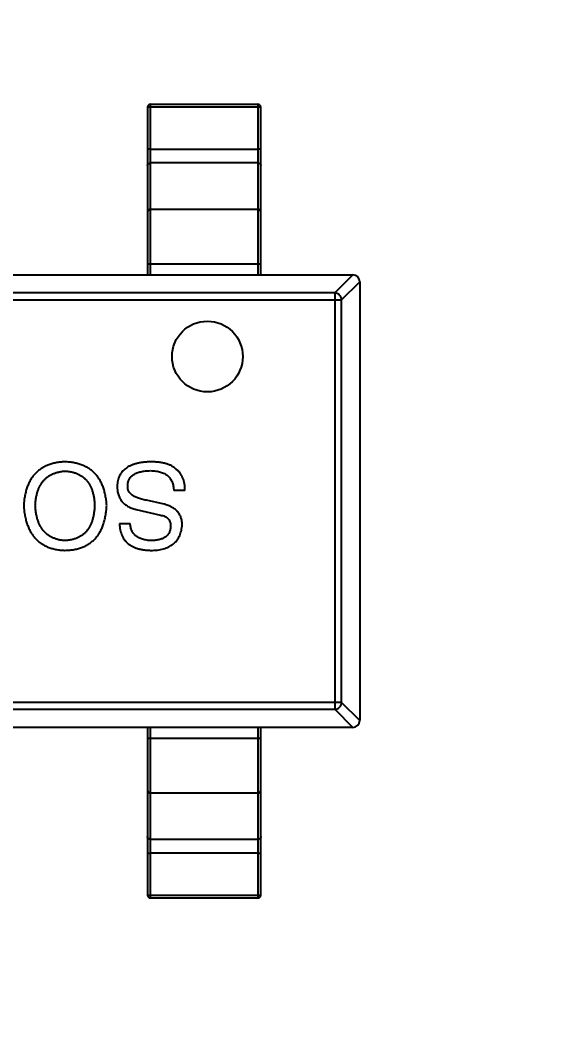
# Model space of a CAD drawing. Header units: millimetres. Extents: x 104 to 312, y 235 to 317.
# Drawn here: x 279.823 to 281.683, y 275.225 to 278.832 of the extents above; entities that cross this region are included whole.
import ezdxf

# ---------------------------------------------------------------- set-up
doc = ezdxf.new("R2010")
doc.units = ezdxf.units.MM
doc.header["$LTSCALE"] = 0.5
doc.header["$PDMODE"] = 3
doc.header["$PDSIZE"] = 0.3125
doc.linetypes.add('CENTER', pattern=[50.8, 31.75, -6.35, 6.35, -6.35])
doc.layers.get('0').update_dxf_attribs({"linetype": 'CONTINUOUS'})
doc.layers.get('Defpoints').update_dxf_attribs({"linetype": 'CONTINUOUS'})
doc.layers.add('dim', color=6, linetype='CONTINUOUS', lineweight=9)
doc.styles.add('Verdana', font='verdana.ttf', dxfattribs={"height": 2})
doc.dimstyles.new('aaaaaaaa 3.0', dxfattribs={"dimtxt": 2, "dimasz": 1.5, "dimexe": 1.25, "dimexo": 0.625, "dimtad": 1, "dimzin": 9, "dimdsep": 46, "dimtxsty": 'Verdana', "dimcen": 0, "dimadec": 1, "dimazin": 2, "dimtfac": 1, "dimtofl": 0, "dimtmove": 0, "dimatfit": 3, "dimfxl": 1, "dimlwd": 25, "dimlwe": 25, "dimarcsym": 0})

# ---------------------------------------------------------------- blocks, each defined once
blk = doc.blocks.new('*D35')
at = {"layer": 'Defpoints', "color": 0}
for p in [(274.8621, 292.0917), (302.3617, 271.0916), (310.9046, 271.0916)]:
    blk.add_point(p, dxfattribs=at)
at = {"layer": 'dim', "color": 0, "lineweight": 25}
for p, q in [((275.4871, 292.0917), (312.1546, 292.0917)), ((310.9046, 290.5917), (310.9046, 272.5916)), ((302.9867, 271.0916), (312.1546, 271.0916))]:
    blk.add_line(p, q, dxfattribs=at)
at = {"layer": 'dim', "color": 0}
for points in [[(311.1546, 290.5917), (310.6546, 290.5917), (310.9046, 292.0917)], [(310.6546, 272.5916), (311.1546, 272.5916), (310.9046, 271.0916)]]:
    blk.add_solid(points, dxfattribs=at)
at = {"layer": 'dim', "color": 0, "insert": (309.2587, 281.5916), "char_height": 2, "attachment_point": 5, "rotation": 90, "style": 'Verdana'}
blk.add_mtext('21', dxfattribs=at)

msp = doc.modelspace()

# ---------------------------------------------------------------- linework, layer by layer
at = {"linetype": 'Continuous'}
for p, q in [((280.2826, 277.9324), (280.2826, 278.5358)), ((280.2826, 278.5358), (280.6626, 278.5358)), ((280.6626, 278.5358), (280.6626, 277.9324)), ((280.2726, 278.5258), (280.2726, 277.9324)), ((280.2826, 278.5263), (280.6626, 278.5263)), ((280.6726, 277.9324), (280.6726, 278.5258)), ((280.2826, 278.3768), (280.6626, 278.3768)), ((280.6626, 278.328), (280.2826, 278.328)), ((280.6626, 278.164), (280.2826, 278.164)), ((280.2726, 277.9713), (280.6726, 277.9713)), ((278.0476, 277.9324), (280.9976, 277.9324)), ((280.9981, 277.9324), (280.934, 277.8683)), ((280.9585, 277.8437), (281.0226, 277.9078)), ((281.0226, 277.9074), (281.0226, 276.3574)), ((280.934, 277.8683), (278.1112, 277.8683)), ((280.934, 277.8683), (280.934, 276.3965)), ((278.0867, 277.8437), (280.9585, 277.8437)), ((280.9585, 276.421), (280.9585, 277.8437)), ((280.4044, 277.1697), (280.3651, 277.1697)), ((280.3307, 277.1222), (280.2684, 277.1353)), ((280.2323, 277.1025), (280.3176, 277.0829)), ((280.1733, 277.0534), (280.211, 277.0534)), ((280.9585, 276.421), (278.0867, 276.421)), ((281.0226, 276.3569), (280.9585, 276.421)), ((278.1112, 276.3965), (280.934, 276.3965)), ((280.934, 276.3965), (280.9981, 276.3324)), ((280.9976, 276.3324), (278.0476, 276.3324)), ((280.2726, 276.3324), (280.2726, 275.7389)), ((280.2826, 275.7289), (280.2826, 276.3324)), ((280.6626, 276.3324), (280.6626, 275.7289)), ((280.6726, 275.7389), (280.6726, 276.3324)), ((280.6726, 276.2934), (280.2726, 276.2934)), ((280.2826, 276.1007), (280.6626, 276.1007)), ((280.2826, 275.9367), (280.6626, 275.9367)), ((280.6626, 275.8879), (280.2826, 275.8879)), ((280.6626, 275.7384), (280.2826, 275.7384)), ((280.6626, 275.7289), (280.2826, 275.7289))]:
    msp.add_line(p, q, dxfattribs=at)
for centre, radius in [((274.8618, 271.1524), 27.5), ((280.484, 277.6437), 0.125)]:
    msp.add_circle(centre, radius, dxfattribs=at)
at = {"color": 1, "linetype": 'CENTER'}
msp.add_circle((274.8621, 271.0916), 21.0001, dxfattribs=at)
at = {"linetype": 'Continuous'}
for centre, radius, start, end in [((274.8618, 271.1524), 24.842, 307.50561, 229.18658), ((274.8618, 271.0917), 24.0421, 0.14603, 81.04123), ((280.2826, 278.5258), 0.01, 90, 180), ((280.6626, 278.5258), 0.01, 0, 90), ((280.9976, 277.9074), 0.025, 0, 90), ((280.9976, 276.3574), 0.025, 270, 0), ((280.2826, 275.7389), 0.01, 180, 270), ((280.6626, 275.7389), 0.01, 270, 0)]:
    msp.add_arc(centre, radius, start, end, dxfattribs=at)
for points, knots in [([(280.2726, 278.5258), (280.2726, 278.5258), (280.2727, 278.5258), (280.2728, 278.5259), (280.2731, 278.5259), (280.2736, 278.526), (280.2744, 278.5261), (280.2756, 278.5262), (280.2771, 278.5262), (280.2788, 278.5263), (280.2807, 278.5263), (280.282, 278.5263), (280.2826, 278.5263)], [0, 0, 0, 0, 0.007007, 0.022207, 0.046429, 0.079689, 0.172082, 0.296123, 0.447019, 0.619102, 0.806017, 1, 1, 1, 1]), ([(280.6626, 278.5263), (280.6633, 278.5263), (280.6645, 278.5263), (280.6664, 278.5263), (280.6681, 278.5262), (280.6696, 278.5262), (280.6708, 278.5261), (280.6716, 278.526), (280.6721, 278.5259), (280.6724, 278.5259), (280.6725, 278.5258), (280.6726, 278.5258), (280.6726, 278.5258)], [0, 0, 0, 0, 0.193983, 0.380898, 0.552981, 0.703877, 0.827918, 0.920311, 0.953571, 0.977793, 0.992993, 1, 1, 1, 1]), ([(280.2826, 278.3768), (280.282, 278.3768), (280.2807, 278.3768), (280.2788, 278.3768), (280.2771, 278.3767), (280.2756, 278.3767), (280.2744, 278.3766), (280.2736, 278.3765), (280.2731, 278.3765), (280.2728, 278.3764), (280.2727, 278.3764), (280.2726, 278.3763), (280.2726, 278.3763)], [0, 0, 0, 0, 0.193983, 0.380898, 0.552981, 0.703877, 0.827918, 0.920311, 0.953571, 0.977793, 0.992993, 1, 1, 1, 1]), ([(280.6726, 278.3763), (280.6726, 278.3763), (280.6725, 278.3764), (280.6724, 278.3764), (280.6721, 278.3765), (280.6716, 278.3765), (280.6708, 278.3766), (280.6696, 278.3767), (280.6681, 278.3767), (280.6664, 278.3768), (280.6645, 278.3768), (280.6633, 278.3768), (280.6626, 278.3768)], [0, 0, 0, 0, 0.007007, 0.022207, 0.046429, 0.079689, 0.172082, 0.296123, 0.447019, 0.619102, 0.806017, 1, 1, 1, 1]), ([(280.2726, 278.3186), (280.2726, 278.3199), (280.2731, 278.3224), (280.2754, 278.3255), (280.2787, 278.3275), (280.2813, 278.328), (280.2826, 278.328)], [0, 0, 0, 0, 0.242809, 0.48985, 0.742832, 1, 1, 1, 1]), ([(280.6626, 278.328), (280.6639, 278.328), (280.6665, 278.3275), (280.6698, 278.3255), (280.6721, 278.3224), (280.6726, 278.3199), (280.6726, 278.3186)], [0, 0, 0, 0, 0.257168, 0.51015, 0.757191, 1, 1, 1, 1]), ([(280.2826, 278.164), (280.2813, 278.164), (280.2787, 278.1635), (280.2754, 278.1614), (280.2731, 278.1583), (280.2726, 278.1558), (280.2726, 278.1546)], [0, 0, 0, 0, 0.257168, 0.51015, 0.757191, 1, 1, 1, 1]), ([(280.6726, 278.1546), (280.6726, 278.1558), (280.6721, 278.1583), (280.6698, 278.1614), (280.6665, 278.1635), (280.6639, 278.164), (280.6626, 278.164)], [0, 0, 0, 0, 0.242809, 0.48985, 0.742832, 1, 1, 1, 1]), ([(280.9585, 277.8437), (280.9584, 277.8469), (280.9569, 277.8532), (280.9514, 277.8612), (280.9434, 277.8667), (280.9371, 277.8681), (280.934, 277.8683)], [0, 0, 0, 0, 0.248875, 0.5, 0.751125, 1, 1, 1, 1]), ([(279.9804, 277.2714), (279.9749, 277.2711), (279.9641, 277.2705), (279.9486, 277.2682), (279.934, 277.2647), (279.9203, 277.2602), (279.9077, 277.2545), (279.896, 277.2476), (279.8854, 277.2397), (279.8757, 277.2305), (279.867, 277.2203), (279.8594, 277.2089), (279.8527, 277.1964), (279.847, 277.1827), (279.8424, 277.1679), (279.8387, 277.1521), (279.8359, 277.1351), (279.835, 277.1233), (279.8345, 277.1173)], [0, 0, 0, 0, 0.069543, 0.135551, 0.198218, 0.258467, 0.316451, 0.372703, 0.428457, 0.483848, 0.539952, 0.597251, 0.656588, 0.718448, 0.783219, 0.851581, 0.92366, 1, 1, 1, 1]), ([(280.1279, 277.1173), (280.1275, 277.1233), (280.1265, 277.1351), (280.1238, 277.1521), (280.12, 277.1679), (280.1153, 277.1827), (280.1096, 277.1964), (280.1028, 277.2089), (280.0951, 277.2203), (280.0863, 277.2305), (280.0765, 277.2396), (280.0658, 277.2477), (280.054, 277.2545), (280.0412, 277.2602), (280.0274, 277.2647), (280.0126, 277.2682), (279.9968, 277.2705), (279.986, 277.2711), (279.9804, 277.2714)], [0, 0, 0, 0, 0.075921, 0.147605, 0.21565, 0.280144, 0.341762, 0.400894, 0.458022, 0.514147, 0.569605, 0.625256, 0.681857, 0.740217, 0.800617, 0.86368, 0.930079, 1, 1, 1, 1]), ([(280.2831, 277.2714), (280.2784, 277.2712), (280.2693, 277.2708), (280.2561, 277.2695), (280.2438, 277.2675), (280.2323, 277.2649), (280.2217, 277.2617), (280.2121, 277.2578), (280.2033, 277.2534), (280.1954, 277.2482), (280.1884, 277.2425), (280.1823, 277.236), (280.1772, 277.229), (280.1729, 277.2213), (280.1696, 277.213), (280.1671, 277.2041), (280.1656, 277.1945), (280.1653, 277.1879), (280.1651, 277.1845)], [0, 0, 0, 0, 0.08539, 0.165926, 0.241159, 0.312046, 0.378904, 0.441563, 0.500906, 0.55769, 0.612, 0.665045, 0.717904, 0.770385, 0.824307, 0.880048, 0.938483, 1, 1, 1, 1]), ([(280.3733, 277.2452), (280.371, 277.2473), (280.3662, 277.2516), (280.3577, 277.2569), (280.3482, 277.2614), (280.3374, 277.2651), (280.3255, 277.2679), (280.3124, 277.27), (280.2982, 277.2711), (280.2883, 277.2713), (280.2831, 277.2714)], [0, 0, 0, 0, 0.09804, 0.200818, 0.309803, 0.427378, 0.554601, 0.691373, 0.839613, 1, 1, 1, 1]), ([(279.8755, 277.1173), (279.8758, 277.1219), (279.8764, 277.131), (279.8784, 277.1441), (279.881, 277.1563), (279.8842, 277.1678), (279.8883, 277.1784), (279.8931, 277.1881), (279.8986, 277.197), (279.9048, 277.205), (279.9118, 277.2123), (279.9195, 277.2186), (279.9279, 277.2241), (279.937, 277.2288), (279.9468, 277.2325), (279.9574, 277.2354), (279.9686, 277.2376), (279.9764, 277.2383), (279.9804, 277.2386)], [0, 0, 0, 0, 0.077942, 0.152007, 0.221727, 0.288073, 0.351, 0.411526, 0.469701, 0.526016, 0.581668, 0.637084, 0.692684, 0.749573, 0.808409, 0.869306, 0.932836, 1, 1, 1, 1]), ([(279.9804, 277.2386), (279.9845, 277.2383), (279.9923, 277.2378), (280.0038, 277.2358), (280.0145, 277.233), (280.0245, 277.2294), (280.0336, 277.2248), (280.0421, 277.2194), (280.0498, 277.2131), (280.0568, 277.2059), (280.063, 277.1978), (280.0685, 277.1889), (280.0731, 277.179), (280.0772, 277.1684), (280.0804, 277.1568), (280.0828, 277.1444), (280.0846, 277.1312), (280.0851, 277.122), (280.0853, 277.1173)], [0, 0, 0, 0, 0.06765, 0.131591, 0.192902, 0.251442, 0.307964, 0.363592, 0.418442, 0.47374, 0.529963, 0.587768, 0.647917, 0.710953, 0.777434, 0.847168, 0.921622, 1, 1, 1, 1]), ([(280.2028, 277.1894), (280.2029, 277.1914), (280.2031, 277.1953), (280.2043, 277.2009), (280.206, 277.2062), (280.2084, 277.2111), (280.2113, 277.2156), (280.2149, 277.2197), (280.219, 277.2235), (280.2238, 277.2268), (280.2291, 277.2299), (280.235, 277.2325), (280.2416, 277.2347), (280.2487, 277.2366), (280.2565, 277.238), (280.2649, 277.2392), (280.2738, 277.24), (280.28, 277.2401), (280.2831, 277.2402)], [0, 0, 0, 0, 0.05617, 0.109836, 0.161504, 0.212099, 0.262487, 0.313111, 0.36568, 0.419737, 0.477556, 0.53817, 0.603387, 0.672532, 0.746929, 0.825941, 0.910245, 1, 1, 1, 1]), ([(280.2831, 277.2402), (280.2864, 277.2401), (280.2927, 277.2399), (280.3018, 277.2389), (280.3104, 277.2374), (280.3183, 277.2353), (280.3256, 277.2328), (280.3323, 277.2297), (280.3384, 277.2261), (280.3439, 277.2219), (280.3487, 277.2172), (280.3529, 277.212), (280.3566, 277.2063), (280.3595, 277.1999), (280.3619, 277.1931), (280.3636, 277.1858), (280.3648, 277.1779), (280.365, 277.1725), (280.3651, 277.1697)], [0, 0, 0, 0, 0.079335, 0.15404, 0.224955, 0.291021, 0.353982, 0.414027, 0.47178, 0.527247, 0.581879, 0.636096, 0.691322, 0.747597, 0.806328, 0.867466, 0.932039, 1, 1, 1, 1]), ([(280.4044, 277.1697), (280.4045, 277.1738), (280.4046, 277.1818), (280.4033, 277.1933), (280.4011, 277.2041), (280.3977, 277.214), (280.3932, 277.2231), (280.3877, 277.2313), (280.3811, 277.2388), (280.3759, 277.243), (280.3733, 277.2452)], [0, 0, 0, 0, 0.144278, 0.280018, 0.408467, 0.530887, 0.648749, 0.76463, 0.881475, 1, 1, 1, 1]), ([(280.1651, 277.1845), (280.1651, 277.1818), (280.1652, 277.1766), (280.166, 277.169), (280.1673, 277.1617), (280.1692, 277.1548), (280.1715, 277.1483), (280.1745, 277.1422), (280.1779, 277.1365), (280.1818, 277.1311), (280.1863, 277.1262), (280.1913, 277.1216), (280.1969, 277.1175), (280.203, 277.1137), (280.2095, 277.1103), (280.2167, 277.1073), (280.2243, 277.1046), (280.2296, 277.1032), (280.2323, 277.1025)], [0, 0, 0, 0, 0.069111, 0.134881, 0.198727, 0.259407, 0.319007, 0.377056, 0.434317, 0.491571, 0.548636, 0.606792, 0.666243, 0.727818, 0.791484, 0.858071, 0.927249, 1, 1, 1, 1]), ([(280.2684, 277.1353), (280.2655, 277.1359), (280.2598, 277.137), (280.2517, 277.1389), (280.2442, 277.1411), (280.2374, 277.1435), (280.2311, 277.1461), (280.2254, 277.1489), (280.2204, 277.152), (280.216, 277.1553), (280.2121, 277.1588), (280.2089, 277.1624), (280.2063, 277.1664), (280.2043, 277.1706), (280.203, 277.175), (280.2023, 277.1796), (280.2022, 277.1845), (280.2026, 277.1877), (280.2028, 277.1894)], [0, 0, 0, 0, 0.0932, 0.181198, 0.26306, 0.339627, 0.41092, 0.477479, 0.538825, 0.596824, 0.650619, 0.702235, 0.751666, 0.79967, 0.847759, 0.896274, 0.946739, 1, 1, 1, 1]), ([(279.8345, 277.1173), (279.835, 277.111), (279.8359, 277.0989), (279.8387, 277.0814), (279.8424, 277.065), (279.847, 277.0498), (279.8527, 277.0356), (279.8593, 277.0227), (279.867, 277.011), (279.8757, 277.0003), (279.8853, 276.9909), (279.896, 276.9827), (279.9077, 276.9757), (279.9203, 276.9697), (279.934, 276.9651), (279.9486, 276.9616), (279.9641, 276.9592), (279.9749, 276.9586), (279.9804, 276.9583)], [0, 0, 0, 0, 0.077567, 0.150676, 0.219857, 0.285465, 0.347921, 0.407823, 0.465422, 0.52175, 0.577087, 0.632521, 0.688224, 0.745558, 0.804966, 0.866649, 0.931596, 1, 1, 1, 1]), ([(279.9804, 276.9927), (279.9764, 276.993), (279.9686, 276.9937), (279.9574, 276.9959), (279.9468, 276.9989), (279.937, 277.0027), (279.9278, 277.0075), (279.9194, 277.0131), (279.9118, 277.0197), (279.9048, 277.027), (279.8986, 277.0353), (279.8931, 277.0445), (279.8883, 277.0545), (279.8842, 277.0654), (279.881, 277.0772), (279.8784, 277.0898), (279.8764, 277.1032), (279.8758, 277.1125), (279.8755, 277.1173)], [0, 0, 0, 0, 0.066185, 0.128757, 0.188826, 0.247016, 0.303201, 0.358331, 0.413554, 0.469092, 0.525618, 0.584057, 0.64487, 0.708721, 0.775674, 0.846303, 0.920903, 1, 1, 1, 1]), ([(280.0853, 277.1173), (280.0851, 277.1124), (280.0846, 277.103), (280.0827, 277.0894), (280.0804, 277.0766), (280.0772, 277.0648), (280.0732, 277.0538), (280.0685, 277.0437), (280.063, 277.0345), (280.0568, 277.0262), (280.0498, 277.0189), (280.0421, 277.0124), (280.0337, 277.0068), (280.0244, 277.0021), (280.0145, 276.9984), (280.0038, 276.9955), (279.9923, 276.9936), (279.9845, 276.993), (279.9804, 276.9927)], [0, 0, 0, 0, 0.079527, 0.154518, 0.225493, 0.292262, 0.355914, 0.416367, 0.47473, 0.531171, 0.586124, 0.640791, 0.696133, 0.751962, 0.809861, 0.870342, 0.93333, 1, 1, 1, 1]), ([(279.9804, 276.9583), (279.986, 276.9585), (279.997, 276.959), (280.013, 276.9612), (280.0279, 276.9646), (280.0418, 276.9692), (280.0547, 276.9749), (280.0665, 276.982), (280.0774, 276.9901), (280.0872, 276.9995), (280.0959, 277.0101), (280.1037, 277.0219), (280.1103, 277.0349), (280.1159, 277.0491), (280.1205, 277.0645), (280.124, 277.081), (280.1267, 277.0987), (280.1275, 277.111), (280.1279, 277.1173)], [0, 0, 0, 0, 0.069152, 0.134813, 0.197211, 0.256568, 0.314021, 0.370015, 0.425333, 0.480469, 0.536197, 0.593559, 0.65308, 0.715045, 0.780396, 0.8495, 0.922535, 1, 1, 1, 1]), ([(280.3946, 277.0501), (280.3946, 277.0523), (280.3945, 277.0566), (280.3937, 277.063), (280.3925, 277.069), (280.3907, 277.0749), (280.3885, 277.0804), (280.3857, 277.0857), (280.3824, 277.0906), (280.3787, 277.0952), (280.3744, 277.0996), (280.3697, 277.1038), (280.3643, 277.1075), (280.3586, 277.111), (280.3524, 277.1143), (280.3456, 277.1172), (280.3384, 277.12), (280.3333, 277.1215), (280.3307, 277.1222)], [0, 0, 0, 0, 0.063238, 0.123934, 0.183175, 0.240763, 0.297716, 0.35399, 0.41043, 0.466931, 0.525151, 0.585145, 0.647083, 0.711121, 0.778546, 0.84866, 0.922421, 1, 1, 1, 1]), ([(280.1733, 277.0534), (280.1735, 277.0495), (280.1739, 277.042), (280.1757, 277.0312), (280.1782, 277.0211), (280.1816, 277.0118), (280.1858, 277.0032), (280.1911, 276.9953), (280.1971, 276.9882), (280.2039, 276.9818), (280.2118, 276.9763), (280.2203, 276.9714), (280.2298, 276.9673), (280.2402, 276.964), (280.2514, 276.9614), (280.2634, 276.9596), (280.2763, 276.9585), (280.2851, 276.9583), (280.2897, 276.9583)], [0, 0, 0, 0, 0.067746, 0.131468, 0.192012, 0.249947, 0.305924, 0.360562, 0.415062, 0.46941, 0.524967, 0.582613, 0.642659, 0.706195, 0.77304, 0.844305, 0.919608, 1, 1, 1, 1]), ([(280.2864, 276.9927), (280.2835, 276.9929), (280.2778, 276.9932), (280.2696, 276.9942), (280.2619, 276.9957), (280.2547, 276.9976), (280.2481, 276.9999), (280.242, 277.0026), (280.2365, 277.0058), (280.2314, 277.0094), (280.227, 277.0134), (280.2231, 277.0179), (280.2196, 277.0227), (280.2168, 277.0281), (280.2145, 277.0338), (280.2128, 277.0399), (280.2115, 277.0465), (280.2112, 277.051), (280.211, 277.0534)], [0, 0, 0, 0, 0.080942, 0.15724, 0.229821, 0.297692, 0.36242, 0.423911, 0.482196, 0.539298, 0.594482, 0.64892, 0.70322, 0.758404, 0.815258, 0.874182, 0.93522, 1, 1, 1, 1]), ([(280.3176, 277.0829), (280.3204, 277.0824), (280.3258, 277.0815), (280.3332, 277.0789), (280.3396, 277.0756), (280.3447, 277.0711), (280.3488, 277.0659), (280.3516, 277.0597), (280.3534, 277.0527), (280.3535, 277.0478), (280.3536, 277.0452)], [0, 0, 0, 0, 0.148023, 0.281917, 0.403558, 0.517739, 0.629599, 0.744162, 0.865862, 1, 1, 1, 1]), ([(280.3536, 277.0452), (280.3536, 277.0431), (280.3535, 277.0391), (280.3527, 277.0333), (280.3514, 277.0279), (280.3496, 277.0228), (280.3472, 277.0182), (280.3443, 277.0139), (280.3408, 277.01), (280.3369, 277.0065), (280.3323, 277.0034), (280.3274, 277.0007), (280.3218, 276.9984), (280.3157, 276.9965), (280.3091, 276.995), (280.302, 276.9937), (280.2944, 276.9931), (280.2891, 276.9928), (280.2864, 276.9927)], [0, 0, 0, 0, 0.06343, 0.124222, 0.181144, 0.236526, 0.290131, 0.343393, 0.396288, 0.450954, 0.506479, 0.565175, 0.627059, 0.692946, 0.76251, 0.836996, 0.915797, 1, 1, 1, 1]), ([(280.2897, 276.9583), (280.2937, 276.9585), (280.3016, 276.9588), (280.313, 276.9602), (280.3237, 276.9624), (280.3336, 276.965), (280.3428, 276.9685), (280.3513, 276.9725), (280.359, 276.9773), (280.366, 276.9827), (280.3722, 276.9888), (280.3777, 276.9956), (280.3824, 277.0031), (280.3864, 277.0112), (280.3896, 277.02), (280.392, 277.0294), (280.3938, 277.0395), (280.3944, 277.0465), (280.3946, 277.0501)], [0, 0, 0, 0, 0.077604, 0.150579, 0.220083, 0.285578, 0.347594, 0.407359, 0.464757, 0.520774, 0.5761, 0.631449, 0.687327, 0.744836, 0.804268, 0.865895, 0.931164, 1, 1, 1, 1]), ([(280.934, 276.3965), (280.9371, 276.3966), (280.9434, 276.398), (280.9514, 276.4035), (280.9569, 276.4115), (280.9584, 276.4179), (280.9585, 276.421)], [0, 0, 0, 0, 0.248875, 0.5, 0.751125, 1, 1, 1, 1]), ([(280.2726, 276.1101), (280.2726, 276.1089), (280.2731, 276.1064), (280.2754, 276.1033), (280.2787, 276.1012), (280.2813, 276.1007), (280.2826, 276.1007)], [0, 0, 0, 0, 0.242809, 0.48985, 0.742832, 1, 1, 1, 1]), ([(280.6626, 276.1007), (280.6639, 276.1007), (280.6665, 276.1012), (280.6698, 276.1033), (280.6721, 276.1064), (280.6726, 276.1089), (280.6726, 276.1101)], [0, 0, 0, 0, 0.257168, 0.51015, 0.757191, 1, 1, 1, 1]), ([(280.2826, 275.9367), (280.2813, 275.9367), (280.2787, 275.9372), (280.2754, 275.9392), (280.2731, 275.9424), (280.2726, 275.9449), (280.2726, 275.9461)], [0, 0, 0, 0, 0.257168, 0.51015, 0.757191, 1, 1, 1, 1]), ([(280.6726, 275.9461), (280.6726, 275.9449), (280.6721, 275.9424), (280.6698, 275.9392), (280.6665, 275.9372), (280.6639, 275.9367), (280.6626, 275.9367)], [0, 0, 0, 0, 0.242809, 0.48985, 0.742832, 1, 1, 1, 1]), ([(280.2726, 275.8884), (280.2726, 275.8884), (280.2727, 275.8883), (280.2728, 275.8883), (280.2731, 275.8882), (280.2736, 275.8882), (280.2744, 275.8881), (280.2756, 275.888), (280.2771, 275.888), (280.2788, 275.8879), (280.2807, 275.8879), (280.282, 275.8879), (280.2826, 275.8879)], [0, 0, 0, 0, 0.007007, 0.022207, 0.046429, 0.079689, 0.172082, 0.296123, 0.447019, 0.619102, 0.806017, 1, 1, 1, 1]), ([(280.6626, 275.8879), (280.6633, 275.8879), (280.6645, 275.8879), (280.6664, 275.8879), (280.6681, 275.888), (280.6696, 275.888), (280.6708, 275.8881), (280.6716, 275.8882), (280.6721, 275.8882), (280.6724, 275.8883), (280.6725, 275.8883), (280.6726, 275.8884), (280.6726, 275.8884)], [0, 0, 0, 0, 0.193983, 0.380898, 0.552981, 0.703877, 0.827918, 0.920311, 0.953571, 0.977793, 0.992993, 1, 1, 1, 1]), ([(280.2826, 275.7384), (280.282, 275.7384), (280.2807, 275.7384), (280.2788, 275.7385), (280.2771, 275.7385), (280.2756, 275.7386), (280.2744, 275.7386), (280.2736, 275.7387), (280.2731, 275.7388), (280.2728, 275.7388), (280.2727, 275.7389), (280.2726, 275.7389), (280.2726, 275.7389)], [0, 0, 0, 0, 0.193983, 0.380898, 0.552981, 0.703877, 0.827918, 0.920311, 0.953571, 0.977793, 0.992993, 1, 1, 1, 1]), ([(280.6726, 275.7389), (280.6726, 275.7389), (280.6725, 275.7389), (280.6724, 275.7388), (280.6721, 275.7388), (280.6716, 275.7387), (280.6708, 275.7386), (280.6696, 275.7386), (280.6681, 275.7385), (280.6664, 275.7385), (280.6645, 275.7384), (280.6633, 275.7384), (280.6626, 275.7384)], [0, 0, 0, 0, 0.007007, 0.022207, 0.046429, 0.079689, 0.172082, 0.296123, 0.447019, 0.619102, 0.806017, 1, 1, 1, 1])]:
    msp.add_open_spline(points, degree=3, knots=knots, dxfattribs=at)

# ---------------------------------------------------------------- dimensions: what is measured, and where the dimension line sits
at = {"layer": 'dim'}
dim = msp.add_linear_dim(base=(310.9046, 271.0916), p1=(274.8621, 292.0917), p2=(302.3617, 271.0916), angle=90, dimstyle='aaaaaaaa 3.0', dxfattribs=at)
dim.commit()
dim.dimension.update_dxf_attribs({"geometry": '*D35', "text_midpoint": (309.2587, 281.5916)})

doc.saveas('drawing.dxf')
